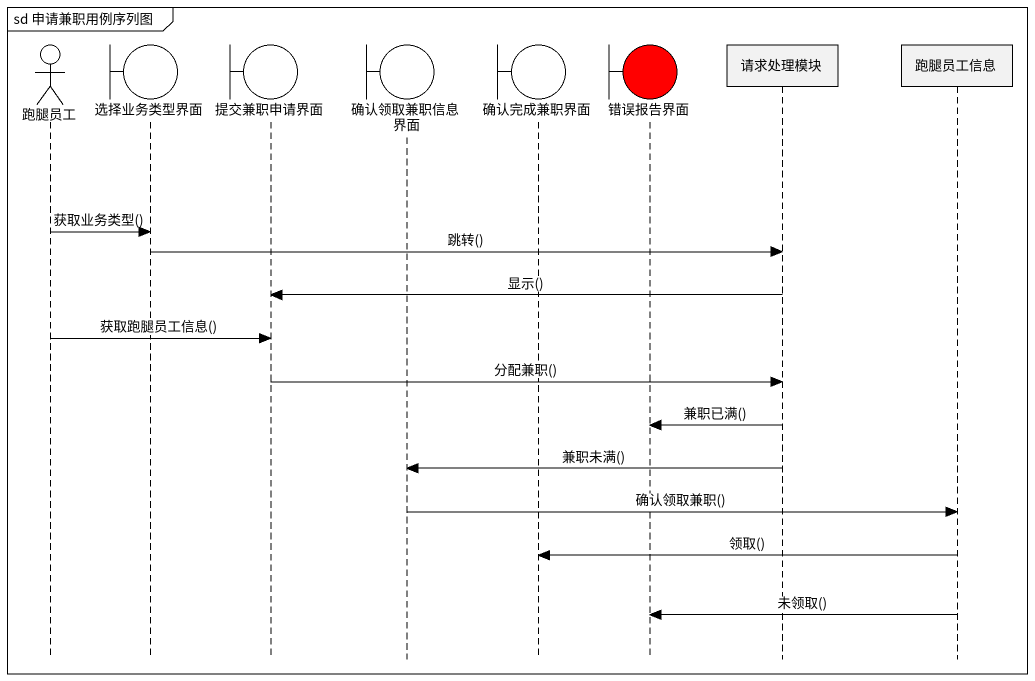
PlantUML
@startuml
mainframe sd 申请兼职用例序列图
hide footbox
actor 跑腿员工
boundary 选择业务类型界面
boundary 提交兼职申请界面
boundary 确认领取兼职信息界面
boundary 确认完成兼职界面
boundary 错误报告界面 #FF0000
participant 请求处理模块
participant 跑腿员工信息

跑腿员工 -> 选择业务类型界面 : 获取业务类型()
选择业务类型界面 -> 请求处理模块 : 跳转()
请求处理模块 -> 提交兼职申请界面 : 显示()
跑腿员工 -> 提交兼职申请界面 : 获取跑腿员工信息()
提交兼职申请界面 -> 请求处理模块 : 分配兼职()
请求处理模块 -> 错误报告界面 : 兼职已满()
请求处理模块 -> 确认领取兼职信息界面 : 兼职未满()
确认领取兼职信息界面 -> 跑腿员工信息 : 确认领取兼职()
跑腿员工信息 -> 确认完成兼职界面 : 领取()
跑腿员工信息 -> 错误报告界面 : 未领取()
@enduml
